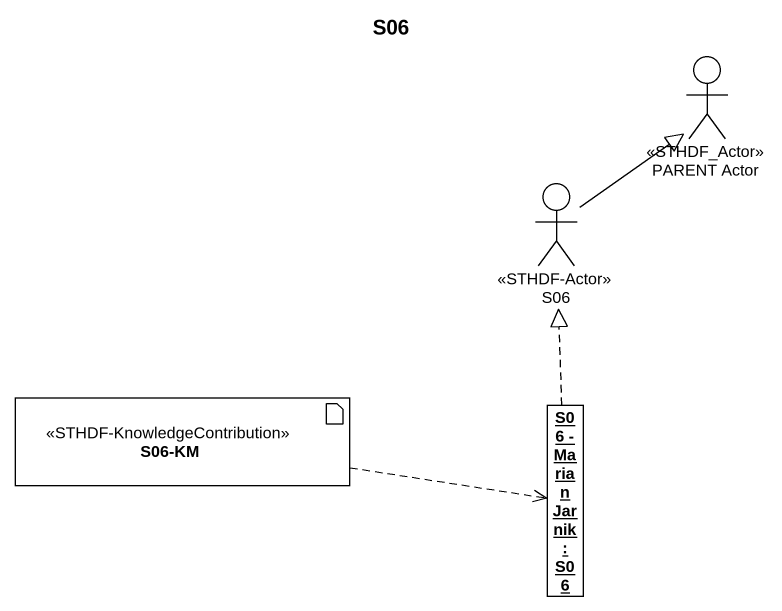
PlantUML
@startuml
title S06
allowmixing
hide circle
hide empty members
actor "PARENT Actor" as PARENT_Actor <<STHDF_Actor>>
actor S06 <<STHDF-Actor>>
artifact "S06-KM" as S06_KM <<STHDF-KnowledgeContribution>>
object "S06 - Marian Jarnik : S06" as S06_Marian_Jarnik
S06 -up-|> PARENT_Actor
S06_KM .right.> S06_Marian_Jarnik
S06_Marian_Jarnik .up.|> S06
@enduml
